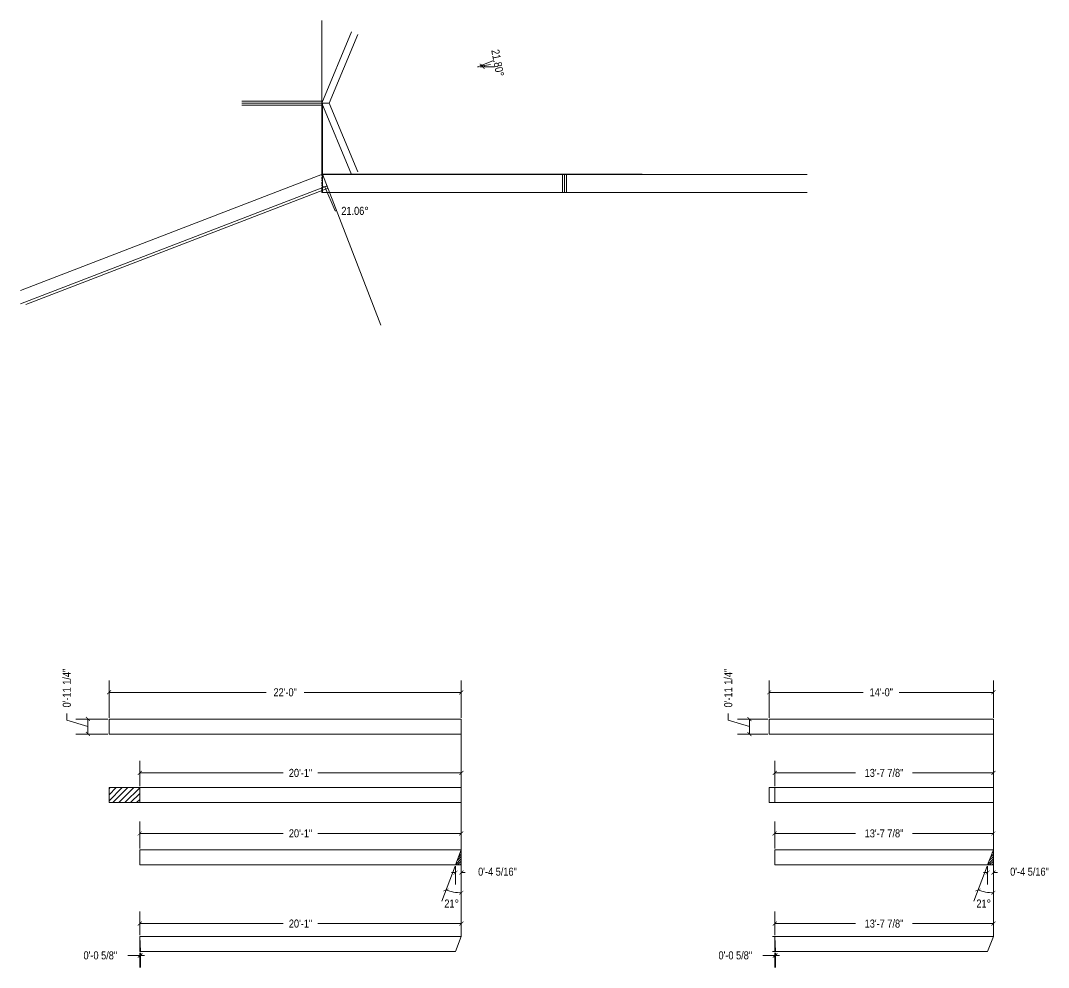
# Model space of a CAD drawing. Header units: inches. Extents: x 20403 to 33128, y 11552 to 20076.
# Drawn here: x 22774 to 23544, y 18332 to 19042 of the extents above; entities that cross this region are included whole.
import ezdxf

# ---------------------------------------------------------------- set-up
doc = ezdxf.new("R2010")
doc.units = ezdxf.units.IN
doc.header["$MEASUREMENT"] = 0
doc.linetypes.add('HIDDEN', pattern=[0.375, 0.25, -0.125])
doc.layers.get('0').update_dxf_attribs({"color": 8, "lineweight": 9})
doc.layers.add('DIMENSIONS', color=7, linetype='Continuous')
doc.layers.add('DIMENSIONS @ 1', color=7, linetype='Continuous')
for name, color, linetype, lineweight in [('GRID LAYOUT', 1, 'Continuous', 9), ('WALL FRAMING', 7, 'Continuous', 30), ('WALL FRAMING @ 1', 7, 'Continuous', 30)]:
    doc.layers.add(name, color=color, linetype=linetype, lineweight=lineweight)
doc.styles.add('ARCHENTLTD', font='technical.ttf', dxfattribs={"height": 6})
doc.dimstyles.new('ARCHENTLTD', dxfattribs={"dimscale": 0.05, "dimtxt": 6, "dimasz": 3, "dimexe": 9, "dimexo": 1, "dimgap": 2.5, "dimtad": 0, "dimdec": 4, "dimzin": 1, "dimdsep": 46, "dimlunit": 4, "dimtxsty": 'ARCHENTLTD', "dimblk": 'ARCHTICK', "dimcen": 6, "dimclrd": 256, "dimclre": 256, "dimclrt": 256, "dimazin": 0, "dimtfac": 1, "dimtdec": 4, "dimtofl": 0, "dimtmove": 1, "dimatfit": 3, "dimldrblk": 'ARCHTICK', "dimfxl": 1, "dimfrac": 2, "dimtolj": 1, "dimtzin": 0, "dimlwd": 9, "dimlwe": 9, "dimarcsym": 0})
pattern_1 = [(45, (-5993.7677, 0), (-0.883883476, 0.883883476), [])]

# ---------------------------------------------------------------- blocks, each defined once
blk = doc.blocks.new('_ArchTick')
at = {"color": 0, "linetype": 'ByBlock', "const_width": 0.15}
blk.add_lwpolyline([(-0.5, -0.5), (0.5, 0.5)], dxfattribs=at)
blk = doc.blocks.new('*D144')
at = {"layer": 'WALL FRAMING', "lineweight": 9}
for p, q in [((23117.77, 19007.56), (23128.12, 19011.7)), ((23117.84, 19006.94), (23129.03, 19006.94)), ((23119.96, 19007.66), (23125.86, 19008.79))]:
    blk.add_line(p, q, dxfattribs=at)
blk.add_arc((23116.22, 19006.94), 3.81, 0, 21.80141, dxfattribs=at)
at = {"layer": 'WALL FRAMING', "lineweight": 9, "xscale": 3, "yscale": 3, "zscale": 3}
for p, rotation in [((23119.76, 19008.36), 111.8014094863752), ((23120.03, 19006.94), 270.0000000000468)]:
    blk.add_blockref('_ArchTick', p, dxfattribs=dict(at, rotation=rotation))
at = {"layer": 'WALL FRAMING', "lineweight": 9, "insert": (23131.32, 19009.85), "char_height": 6, "attachment_point": 5, "rotation": 280.9007, "style": 'ARCHENTLTD'}
blk.add_mtext('\\A1;21.80°', dxfattribs=at)
blk = doc.blocks.new('*D145')
at = {"layer": 'DIMENSIONS', "lineweight": 9}
for p, q in [((23001.87, 18917.2), (23009.45, 18899.02)), ((23009.45, 18899.02), (23009.95, 18899.02))]:
    blk.add_line(p, q, dxfattribs=at)
blk.add_arc((23000.14, 18926.48), 9.44, 270, 291.05889, dxfattribs=at)
at = {"layer": 'DIMENSIONS', "lineweight": 9, "xscale": 0.5, "yscale": 0.5, "zscale": 0.5}
for p, rotation in [((23003.54, 18917.67), 21.05888593503156), ((23000.14, 18917.04), 179.9999999999995)]:
    blk.add_blockref('_ArchTick', p, dxfattribs=dict(at, rotation=rotation))
at = {"layer": 'DIMENSIONS', "lineweight": 9, "insert": (23024.43, 18899.02), "char_height": 6, "attachment_point": 5, "style": 'ARCHENTLTD'}
blk.add_mtext('\\A1;21.06°', dxfattribs=at)
blk = doc.blocks.new('*D146')
at = {"layer": 'DIMENSIONS', "lineweight": 9}
for p, q in [((22863.08, 18467.82), (22863.08, 18486.83)), ((23104.08, 18467.82), (23104.08, 18486.83)), ((22863.08, 18477.83), (22970.5, 18477.83)), ((23104.08, 18477.83), (22996.66, 18477.83))]:
    blk.add_line(p, q, dxfattribs=at)
at = {"layer": 'DIMENSIONS', "lineweight": 9, "xscale": 3, "yscale": 3, "zscale": 3, "rotation": 180}
blk.add_blockref('_ArchTick', (22863.08, 18477.83), dxfattribs=at)
at = {"layer": 'DIMENSIONS', "lineweight": 9, "xscale": 3, "yscale": 3, "zscale": 3}
blk.add_blockref('_ArchTick', (23104.08, 18477.83), dxfattribs=at)
at = {"layer": 'DIMENSIONS', "lineweight": 9, "insert": (22983.58, 18477.83), "char_height": 6, "attachment_point": 5, "style": 'ARCHENTLTD'}
blk.add_mtext('\\A1;20\'-1"', dxfattribs=at)
blk = doc.blocks.new('*D147')
at = {"layer": 'DIMENSIONS', "lineweight": 9}
for p, q in [((23099.77, 18403.17), (23096.77, 18403.17)), ((23099.77, 18407.92), (23099.77, 18394.17)), ((23104.08, 18407.92), (23104.08, 18394.17)), ((23104.08, 18403.17), (23107.08, 18403.17))]:
    blk.add_line(p, q, dxfattribs=at)
at = {"layer": 'DIMENSIONS', "lineweight": 9, "xscale": 3, "yscale": 3, "zscale": 3}
blk.add_blockref('_ArchTick', (23099.77, 18403.17), dxfattribs=at)
at = {"layer": 'DIMENSIONS', "lineweight": 9, "xscale": 3, "yscale": 3, "zscale": 3, "rotation": 180}
blk.add_blockref('_ArchTick', (23104.08, 18403.17), dxfattribs=at)
at = {"layer": 'DIMENSIONS', "lineweight": 9, "insert": (23131.16, 18403.81), "char_height": 6, "attachment_point": 5, "style": 'ARCHENTLTD'}
blk.add_mtext('\\A1;0\'-4 5/16"', dxfattribs=at)
blk = doc.blocks.new('*D148')
at = {"layer": 'DIMENSIONS', "lineweight": 9}
for p, q in [((23099.41, 18407.99), (23089.36, 18381.77)), ((23104.08, 18407.92), (23104.08, 18379.04))]:
    blk.add_line(p, q, dxfattribs=at)
blk.add_arc((23104.08, 18420.17), 32.13, 249.02651, 270, dxfattribs=at)
at = {"layer": 'DIMENSIONS', "lineweight": 9, "xscale": 3, "yscale": 3, "zscale": 3}
for p, rotation in [((23092.58, 18390.17), 159.0265065786872), ((23104.08, 18388.04), 359.9999999999854)]:
    blk.add_blockref('_ArchTick', p, dxfattribs=dict(at, rotation=rotation))
at = {"layer": 'DIMENSIONS', "lineweight": 9, "insert": (23096.85, 18379.97), "char_height": 6, "attachment_point": 5, "style": 'ARCHENTLTD'}
blk.add_mtext('\\A1;21°', dxfattribs=at)
blk = doc.blocks.new('*D149')
at = {"layer": 'DIMENSIONS', "lineweight": 9}
for p, q in [((22854.25, 18341.09), (22863.08, 18341.09)), ((22863.08, 18341.09), (22860.08, 18341.09)), ((22863.08, 18342.95), (22863.08, 18332.09)), ((22863.08, 18341.09), (22863.7, 18341.09)), ((22863.7, 18342.95), (22863.7, 18332.09)), ((22863.7, 18341.09), (22866.7, 18341.09))]:
    blk.add_line(p, q, dxfattribs=at)
at = {"layer": 'DIMENSIONS', "lineweight": 9, "xscale": 3, "yscale": 3, "zscale": 3}
blk.add_blockref('_ArchTick', (22863.08, 18341.09), dxfattribs=at)
at = {"layer": 'DIMENSIONS', "lineweight": 9, "xscale": 3, "yscale": 3, "zscale": 3, "rotation": 180}
blk.add_blockref('_ArchTick', (22863.7, 18341.09), dxfattribs=at)
at = {"layer": 'DIMENSIONS', "lineweight": 9, "insert": (22833.56, 18341.09), "char_height": 6, "attachment_point": 5, "style": 'ARCHENTLTD'}
blk.add_mtext('\\A1;0\'-0 5/8"', dxfattribs=at)
blk = doc.blocks.new('*D150')
at = {"layer": 'DIMENSIONS', "lineweight": 9}
for p, q in [((22840.08, 18519.26), (22840.08, 18547.24)), ((23104.08, 18519.26), (23104.08, 18547.24)), ((22840.08, 18538.24), (22957.77, 18538.24)), ((23104.08, 18538.24), (22986.39, 18538.24))]:
    blk.add_line(p, q, dxfattribs=at)
at = {"layer": 'DIMENSIONS', "lineweight": 9, "xscale": 3, "yscale": 3, "zscale": 3, "rotation": 180}
blk.add_blockref('_ArchTick', (22840.08, 18538.24), dxfattribs=at)
at = {"layer": 'DIMENSIONS', "lineweight": 9, "xscale": 3, "yscale": 3, "zscale": 3}
blk.add_blockref('_ArchTick', (23104.08, 18538.24), dxfattribs=at)
at = {"layer": 'DIMENSIONS', "lineweight": 9, "insert": (22972.08, 18538.24), "char_height": 6, "attachment_point": 5, "style": 'ARCHENTLTD'}
blk.add_mtext('\\A1;22\'-0"', dxfattribs=at)
blk = doc.blocks.new('*D151')
at = {"layer": 'DIMENSIONS', "lineweight": 9}
for p, q in [((22808.44, 18517.39), (22808.44, 18522.39)), ((22824.27, 18512.64), (22808.44, 18517.39)), ((22839.08, 18518.26), (22815.27, 18518.26)), ((22824.27, 18518.26), (22824.27, 18507.01)), ((22839.08, 18507.01), (22815.27, 18507.01))]:
    blk.add_line(p, q, dxfattribs=at)
at = {"layer": 'DIMENSIONS', "lineweight": 9, "xscale": 3, "yscale": 3, "zscale": 3}
for p, rotation in [((22824.27, 18518.26), 90), ((22824.27, 18507.01), 270)]:
    blk.add_blockref('_ArchTick', p, dxfattribs=dict(at, rotation=rotation))
at = {"layer": 'DIMENSIONS', "lineweight": 9, "insert": (22808.44, 18541.44), "char_height": 6, "attachment_point": 5, "rotation": 90, "style": 'ARCHENTLTD'}
blk.add_mtext('\\A1;0\'-11 1/4"', dxfattribs=at)
blk = doc.blocks.new('*D152')
at = {"layer": 'DIMENSIONS', "lineweight": 9}
for p, q in [((22863.08, 18421.17), (22863.08, 18441.54)), ((23104.08, 18421.17), (23104.08, 18441.54)), ((22863.08, 18432.54), (22970.5, 18432.54)), ((23104.08, 18432.54), (22996.66, 18432.54))]:
    blk.add_line(p, q, dxfattribs=at)
at = {"layer": 'DIMENSIONS', "lineweight": 9, "xscale": 3, "yscale": 3, "zscale": 3, "rotation": 180}
blk.add_blockref('_ArchTick', (22863.08, 18432.54), dxfattribs=at)
at = {"layer": 'DIMENSIONS', "lineweight": 9, "xscale": 3, "yscale": 3, "zscale": 3}
blk.add_blockref('_ArchTick', (23104.08, 18432.54), dxfattribs=at)
at = {"layer": 'DIMENSIONS', "lineweight": 9, "insert": (22983.58, 18432.54), "char_height": 6, "attachment_point": 5, "style": 'ARCHENTLTD'}
blk.add_mtext('\\A1;20\'-1"', dxfattribs=at)
blk = doc.blocks.new('*D153')
at = {"layer": 'DIMENSIONS', "lineweight": 9}
for p, q in [((22863.08, 18356.2), (22863.08, 18373.91)), ((23104.08, 18356.2), (23104.08, 18373.91)), ((22863.08, 18364.91), (22970.5, 18364.91)), ((23104.08, 18364.91), (22996.66, 18364.91))]:
    blk.add_line(p, q, dxfattribs=at)
at = {"layer": 'DIMENSIONS', "lineweight": 9, "xscale": 3, "yscale": 3, "zscale": 3, "rotation": 180}
blk.add_blockref('_ArchTick', (22863.08, 18364.91), dxfattribs=at)
at = {"layer": 'DIMENSIONS', "lineweight": 9, "xscale": 3, "yscale": 3, "zscale": 3}
blk.add_blockref('_ArchTick', (23104.08, 18364.91), dxfattribs=at)
at = {"layer": 'DIMENSIONS', "lineweight": 9, "insert": (22983.58, 18364.91), "char_height": 6, "attachment_point": 5, "style": 'ARCHENTLTD'}
blk.add_mtext('\\A1;20\'-1"', dxfattribs=at)
blk = doc.blocks.new('*D260')
at = {"layer": 'DIMENSIONS', "lineweight": 9}
for p, q in [((23338.89, 18467.82), (23338.89, 18486.83)), ((23502.77, 18467.82), (23502.77, 18486.83)), ((23338.89, 18477.83), (23399.5, 18477.83)), ((23502.77, 18477.83), (23442.16, 18477.83))]:
    blk.add_line(p, q, dxfattribs=at)
at = {"layer": 'DIMENSIONS', "lineweight": 9, "xscale": 3, "yscale": 3, "zscale": 3, "rotation": 180}
blk.add_blockref('_ArchTick', (23338.89, 18477.83), dxfattribs=at)
at = {"layer": 'DIMENSIONS', "lineweight": 9, "xscale": 3, "yscale": 3, "zscale": 3}
blk.add_blockref('_ArchTick', (23502.77, 18477.83), dxfattribs=at)
at = {"layer": 'DIMENSIONS', "lineweight": 9, "insert": (23420.83, 18477.83), "char_height": 6, "attachment_point": 5, "style": 'ARCHENTLTD'}
blk.add_mtext('\\A1;13\'-7 7/8"', dxfattribs=at)
blk = doc.blocks.new('*D261')
at = {"layer": 'DIMENSIONS', "lineweight": 9}
for p, q in [((23498.46, 18403.17), (23495.46, 18403.17)), ((23498.46, 18407.92), (23498.46, 18394.17)), ((23502.77, 18407.92), (23502.77, 18394.17)), ((23502.77, 18403.17), (23505.77, 18403.17))]:
    blk.add_line(p, q, dxfattribs=at)
at = {"layer": 'DIMENSIONS', "lineweight": 9, "xscale": 3, "yscale": 3, "zscale": 3}
blk.add_blockref('_ArchTick', (23498.46, 18403.17), dxfattribs=at)
at = {"layer": 'DIMENSIONS', "lineweight": 9, "xscale": 3, "yscale": 3, "zscale": 3, "rotation": 180}
blk.add_blockref('_ArchTick', (23502.77, 18403.17), dxfattribs=at)
at = {"layer": 'DIMENSIONS', "lineweight": 9, "insert": (23529.85, 18403.81), "char_height": 6, "attachment_point": 5, "style": 'ARCHENTLTD'}
blk.add_mtext('\\A1;0\'-4 5/16"', dxfattribs=at)
blk = doc.blocks.new('*D262')
at = {"layer": 'DIMENSIONS', "lineweight": 9}
for p, q in [((23498.1, 18407.99), (23488.05, 18381.77)), ((23502.77, 18407.92), (23502.77, 18379.04))]:
    blk.add_line(p, q, dxfattribs=at)
blk.add_arc((23502.77, 18420.17), 32.13, 249.02651, 270, dxfattribs=at)
at = {"layer": 'DIMENSIONS', "lineweight": 9, "xscale": 3, "yscale": 3, "zscale": 3}
for p, rotation in [((23491.27, 18390.17), 159.0265065786532), ((23502.77, 18388.04), 359.9999999999854)]:
    blk.add_blockref('_ArchTick', p, dxfattribs=dict(at, rotation=rotation))
at = {"layer": 'DIMENSIONS', "lineweight": 9, "insert": (23495.54, 18379.97), "char_height": 6, "attachment_point": 5, "style": 'ARCHENTLTD'}
blk.add_mtext('\\A1;21°', dxfattribs=at)
blk = doc.blocks.new('*D263')
at = {"layer": 'DIMENSIONS', "lineweight": 9}
for p, q in [((23330.06, 18341.09), (23338.89, 18341.09)), ((23338.89, 18341.09), (23335.89, 18341.09)), ((23338.89, 18342.95), (23338.89, 18332.09)), ((23338.89, 18341.09), (23339.52, 18341.09)), ((23339.52, 18342.95), (23339.52, 18332.09)), ((23339.52, 18341.09), (23342.52, 18341.09))]:
    blk.add_line(p, q, dxfattribs=at)
at = {"layer": 'DIMENSIONS', "lineweight": 9, "xscale": 3, "yscale": 3, "zscale": 3}
blk.add_blockref('_ArchTick', (23338.89, 18341.09), dxfattribs=at)
at = {"layer": 'DIMENSIONS', "lineweight": 9, "xscale": 3, "yscale": 3, "zscale": 3, "rotation": 180}
blk.add_blockref('_ArchTick', (23339.52, 18341.09), dxfattribs=at)
at = {"layer": 'DIMENSIONS', "lineweight": 9, "insert": (23309.38, 18341.09), "char_height": 6, "attachment_point": 5, "style": 'ARCHENTLTD'}
blk.add_mtext('\\A1;0\'-0 5/8"', dxfattribs=at)
blk = doc.blocks.new('*D256')
at = {"layer": 'DIMENSIONS', "lineweight": 9}
for p, q in [((23334.77, 18519.26), (23334.77, 18547.24)), ((23502.77, 18519.26), (23502.77, 18547.24)), ((23334.77, 18538.24), (23405.33, 18538.24)), ((23502.77, 18538.24), (23432.21, 18538.24))]:
    blk.add_line(p, q, dxfattribs=at)
at = {"layer": 'DIMENSIONS', "lineweight": 9, "xscale": 3, "yscale": 3, "zscale": 3, "rotation": 180}
blk.add_blockref('_ArchTick', (23334.77, 18538.24), dxfattribs=at)
at = {"layer": 'DIMENSIONS', "lineweight": 9, "xscale": 3, "yscale": 3, "zscale": 3}
blk.add_blockref('_ArchTick', (23502.77, 18538.24), dxfattribs=at)
at = {"layer": 'DIMENSIONS', "lineweight": 9, "insert": (23418.77, 18538.24), "char_height": 6, "attachment_point": 5, "style": 'ARCHENTLTD'}
blk.add_mtext('\\A1;14\'-0"', dxfattribs=at)
blk = doc.blocks.new('*D257')
at = {"layer": 'DIMENSIONS', "lineweight": 9}
for p, q in [((23304.13, 18517.39), (23304.13, 18522.39)), ((23319.96, 18512.64), (23304.13, 18517.39)), ((23333.77, 18518.26), (23310.96, 18518.26)), ((23319.96, 18518.26), (23319.96, 18507.01)), ((23333.77, 18507.01), (23310.96, 18507.01))]:
    blk.add_line(p, q, dxfattribs=at)
at = {"layer": 'DIMENSIONS', "lineweight": 9, "xscale": 3, "yscale": 3, "zscale": 3}
for p, rotation in [((23319.96, 18518.26), 90), ((23319.96, 18507.01), 270)]:
    blk.add_blockref('_ArchTick', p, dxfattribs=dict(at, rotation=rotation))
at = {"layer": 'DIMENSIONS', "lineweight": 9, "insert": (23304.13, 18541.44), "char_height": 6, "attachment_point": 5, "rotation": 90, "style": 'ARCHENTLTD'}
blk.add_mtext('\\A1;0\'-11 1/4"', dxfattribs=at)
blk = doc.blocks.new('*D258')
at = {"layer": 'DIMENSIONS', "lineweight": 9}
for p, q in [((23338.89, 18421.17), (23338.89, 18441.54)), ((23502.77, 18421.17), (23502.77, 18441.54)), ((23338.89, 18432.54), (23399.5, 18432.54)), ((23502.77, 18432.54), (23442.16, 18432.54))]:
    blk.add_line(p, q, dxfattribs=at)
at = {"layer": 'DIMENSIONS', "lineweight": 9, "xscale": 3, "yscale": 3, "zscale": 3, "rotation": 180}
blk.add_blockref('_ArchTick', (23338.89, 18432.54), dxfattribs=at)
at = {"layer": 'DIMENSIONS', "lineweight": 9, "xscale": 3, "yscale": 3, "zscale": 3}
blk.add_blockref('_ArchTick', (23502.77, 18432.54), dxfattribs=at)
at = {"layer": 'DIMENSIONS', "lineweight": 9, "insert": (23420.83, 18432.54), "char_height": 6, "attachment_point": 5, "style": 'ARCHENTLTD'}
blk.add_mtext('\\A1;13\'-7 7/8"', dxfattribs=at)
blk = doc.blocks.new('*D259')
at = {"layer": 'DIMENSIONS', "lineweight": 9}
for p, q in [((23338.89, 18356.2), (23338.89, 18373.91)), ((23502.77, 18356.2), (23502.77, 18373.91)), ((23338.89, 18364.91), (23399.5, 18364.91)), ((23502.77, 18364.91), (23442.16, 18364.91))]:
    blk.add_line(p, q, dxfattribs=at)
at = {"layer": 'DIMENSIONS', "lineweight": 9, "xscale": 3, "yscale": 3, "zscale": 3, "rotation": 180}
blk.add_blockref('_ArchTick', (23338.89, 18364.91), dxfattribs=at)
at = {"layer": 'DIMENSIONS', "lineweight": 9, "xscale": 3, "yscale": 3, "zscale": 3}
blk.add_blockref('_ArchTick', (23502.77, 18364.91), dxfattribs=at)
at = {"layer": 'DIMENSIONS', "lineweight": 9, "insert": (23420.83, 18364.91), "char_height": 6, "attachment_point": 5, "style": 'ARCHENTLTD'}
blk.add_mtext('\\A1;13\'-7 7/8"', dxfattribs=at)

msp = doc.modelspace()

# ---------------------------------------------------------------- hatches: boundary and pattern name
at = {"layer": 'DIMENSIONS', "lineweight": 9}
h = msp.add_hatch(dxfattribs=at)
h.set_pattern_fill('ANSI31', color=256, scale=25, style=0)
h.set_pattern_definition([(45, (-5993.7677, 0), (-2.2097087, 2.2097087), [])])
h.paths.add_polyline_path([(22840.07841, 18466.82343), (22840.07841, 18455.57343), (22863.07841, 18455.57343), (22863.07841, 18466.82343)])
h = msp.add_hatch(dxfattribs=at)
h.set_pattern_fill('ANSI31', color=256, scale=10, style=0)
h.set_pattern_definition(pattern_1)
h.paths.add_polyline_path([(23104.07841, 18420.17252), (23099.76591, 18408.92252), (23104.07841, 18408.92252)])
h = msp.add_hatch(dxfattribs=at)
h.set_pattern_fill('ANSI31', color=256, scale=10, style=0)
h.set_pattern_definition([(45, (-5595.0773, 0), (-0.883883476, 0.883883476), [])])
h.paths.add_polyline_path([(23502.7688, 18420.17252), (23498.4563, 18408.92252), (23502.7688, 18408.92252)])
h = msp.add_hatch(dxfattribs=at)
h.set_pattern_fill('ANSI31', color=256, scale=10, style=0)
h.set_pattern_definition(pattern_1)
h.paths.add_polyline_path([(22863.07841, 18355.19596), (22863.07841, 18343.94596), (22863.70341, 18343.94596)])
h = msp.add_hatch(dxfattribs=at)
h.set_pattern_fill('ANSI31', color=256, scale=10, style=0)
h.set_pattern_definition([(45, (-5517.9523, 0), (-0.883883476, 0.883883476), [])])
h.paths.add_polyline_path([(23338.8938, 18355.19596), (23338.8938, 18343.94596), (23339.5188, 18343.94596)])

# ---------------------------------------------------------------- linework, layer by layer
at = {"layer": 'DIMENSIONS', "color": 2, "lineweight": 9}
for p, q in [((23000.14382, 18978.22834), (23000.14382, 18979.72834)), ((23104.07841, 18507.01328), (23104.07841, 18355.19596)), ((23502.7688, 18507.01328), (23502.7688, 18355.19596))]:
    msp.add_line(p, q, dxfattribs=at)
at = {"layer": 'DIMENSIONS', "lineweight": 9}
for p, q in [((22840.07841, 18507.01328), (22840.07841, 18518.26328)), ((23104.07841, 18518.26328), (23104.07841, 18507.01328)), ((23334.7688, 18507.01328), (23334.7688, 18518.26328)), ((23502.7688, 18518.26328), (23502.7688, 18507.01328)), ((23104.07841, 18507.01328), (22840.07841, 18507.01328)), ((23502.7688, 18507.01328), (23334.7688, 18507.01328)), ((22840.07841, 18455.57343), (22840.07841, 18466.82343)), ((22863.07841, 18466.82343), (22863.07841, 18455.57343)), ((23104.07841, 18466.82343), (23104.07841, 18455.57343)), ((23334.7688, 18455.57343), (23334.7688, 18466.82343)), ((23338.8938, 18466.82343), (23338.8938, 18455.57343)), ((23502.7688, 18466.82343), (23502.7688, 18455.57343)), ((22863.07841, 18455.57343), (22840.07841, 18455.57343)), ((23104.07841, 18455.57343), (22863.07841, 18455.57343)), ((23502.7688, 18455.57343), (23334.7688, 18455.57343)), ((23357.7688, 18455.57343), (23334.7688, 18455.57343)), ((22863.07841, 18420.17252), (22863.07841, 18408.92252)), ((23099.76591, 18408.92252), (23104.07841, 18420.17252)), ((23104.07841, 18420.17252), (23104.07841, 18408.92252)), ((23338.8938, 18420.17252), (23338.8938, 18408.92252)), ((23498.4563, 18408.92252), (23502.7688, 18420.17252)), ((23502.7688, 18420.17252), (23502.7688, 18408.92252)), ((23099.76591, 18408.92252), (22863.07841, 18408.92252)), ((23104.07841, 18408.92252), (23099.76591, 18408.92252)), ((23498.4563, 18408.92252), (23338.8938, 18408.92252)), ((23502.7688, 18408.92252), (23498.4563, 18408.92252)), ((22863.07841, 18355.19596), (22863.07841, 18343.94596)), ((22863.70341, 18343.94596), (22863.07841, 18355.19596)), ((23099.76591, 18343.94596), (23104.07841, 18355.19596)), ((23338.8938, 18355.19596), (23338.8938, 18343.94596)), ((23339.5188, 18343.94596), (23338.8938, 18355.19596)), ((23498.4563, 18343.94596), (23502.7688, 18355.19596)), ((22863.70436, 18343.94596), (22863.07841, 18343.94596)), ((23099.76591, 18343.94596), (22863.70436, 18343.94596)), ((23498.4563, 18343.94596), (23337.2063, 18343.94596)), ((23337.83224, 18343.94596), (23337.2063, 18343.94596))]:
    msp.add_line(p, q, dxfattribs=at)
at = {"layer": 'GRID LAYOUT', "color": 2, "lineweight": 9}
msp.add_line((23000.14382, 18926.47658), (23043.72405, 18813.29401), dxfattribs=at)
at = {"layer": 'WALL FRAMING', "color": 1, "lineweight": 9}
msp.add_line((22999.52249, 18926.23735), (22999.52249, 19041.68284), dxfattribs=at)
at = {"layer": 'WALL FRAMING', "lineweight": 9}
for p, q in [((22999.52249, 18979.72834), (23021.67919, 19033.21934)), ((23005.06975, 18979.72834), (23026.41407, 19031.25809)), ((23116.84264, 19007.18862), (23116.21764, 19006.93862)), ((23116.21764, 19006.93862), (23116.84264, 19006.93862)), ((23116.84264, 19006.93862), (23116.84264, 19007.18862)), ((23000.14382, 18981.22834), (22939.52249, 18981.22834)), ((23005.06975, 18979.72834), (22939.52249, 18979.72834)), ((22999.52249, 18979.72834), (23021.67919, 18926.23735)), ((23005.06975, 18979.72834), (23026.41407, 18928.1986)), ((23000.14382, 18978.22834), (22939.52249, 18978.22834)), ((23000.14382, 18978.22834), (23000.14382, 18912.73735)), ((22773.77867, 18839.31611), (23000.14382, 18926.47658)), ((22999.52249, 18926.23735), (23363.32402, 18926.23735)), ((23000.14382, 18926.47658), (23239.53952, 18926.47658)), ((23179.92326, 18912.73735), (23179.92326, 18926.47658)), ((23181.42326, 18926.23735), (23182.92326, 18926.47658)), ((23181.42326, 18912.73735), (23181.42326, 18926.23735)), ((23182.92326, 18912.73735), (23182.92326, 18926.47658)), ((22773.77867, 18829.31611), (23003.4971, 18917.76774)), ((22777.8211, 18828.81748), (23004.18625, 18915.97795)), ((22999.52249, 18916.23735), (22999.52249, 18912.73735)), ((22999.52249, 18912.73735), (23363.32402, 18912.73735)), ((22840.07841, 18518.26328), (23104.07841, 18518.26328)), ((23334.7688, 18518.26328), (23502.7688, 18518.26328)), ((22840.07841, 18466.82343), (22863.07841, 18466.82343)), ((22863.07841, 18466.82343), (23104.07841, 18466.82343)), ((23334.7688, 18466.82343), (23357.7688, 18466.82343)), ((23334.7688, 18466.82343), (23502.7688, 18466.82343)), ((22863.07841, 18420.17252), (23104.07841, 18420.17252)), ((23338.8938, 18420.17252), (23502.7688, 18420.17252)), ((22863.07841, 18355.19596), (23104.07841, 18355.19596)), ((23337.2063, 18355.19596), (23502.7688, 18355.19596))]:
    msp.add_line(p, q, dxfattribs=at)
at = {"layer": 'WALL FRAMING', "linetype": 'HIDDEN', "lineweight": 9, "ltscale": 5}
msp.add_line((22999.52249, 18926.23735), (22999.52249, 18916.23735), dxfattribs=at)

# ---------------------------------------------------------------- dimensions: what is measured, and where the dimension line sits
at = {"layer": 'DIMENSIONS @ 1', "color": 2, "lineweight": 9}
dim = msp.add_angular_dim_2l(base=(23001.29742, 18917.10774), line1=((23000.14382, 18978.22834), (23000.14382, 18912.73735)), line2=((23000.14382, 18926.47658), (23043.72405, 18813.29401)), dimstyle='ARCHENTLTD', override={"dimscale": 1, "dimasz": 0.5, "dimtix": 0, "dimtofl": 0, "dimtmove": 1, "dimatfit": 3}, dxfattribs=at)
dim.commit()
dim.dimension.update_dxf_attribs({"geometry": '*D145', "text_midpoint": (23024.42596, 18899.0227), "dimtype": 130})
at = {"layer": 'DIMENSIONS @ 1', "lineweight": 9}
for base, p1, p2, picture, middle in [((22824.26531, 18507.01328), (22840.07841, 18518.26328), (22840.07841, 18507.01328), '*D151', (22808.44213, 18524.88523)), ((23319.95569, 18507.01328), (23334.7688, 18518.26328), (23334.7688, 18507.01328), '*D257', (23304.13252, 18524.88523))]:
    dim = msp.add_linear_dim(base=base, p1=p1, p2=p2, angle=90, dimstyle='ARCHENTLTD', override={"dimscale": 1, "dimtix": 0, "dimtofl": 0, "dimtmove": 1, "dimatfit": 3}, dxfattribs=at)
    dim.commit()
    dim.dimension.update_dxf_attribs({"geometry": picture, "text_midpoint": middle})
for base, p1, p2, picture, middle in [((23104.07841, 18538.23612), (22840.07841, 18518.26328), (23104.07841, 18518.26328), '*D150', (22972.07841, 18538.23612)), ((23502.7688, 18538.23612), (23334.7688, 18518.26328), (23502.7688, 18518.26328), '*D256', (23418.7688, 18538.23612)), ((23104.07841, 18477.8342), (22863.07841, 18466.82343), (23104.07841, 18466.82343), '*D146', (22983.57841, 18477.8342)), ((23502.7688, 18477.8342), (23338.8938, 18466.82343), (23502.7688, 18466.82343), '*D260', (23420.8313, 18477.8342)), ((22863.07841, 18432.53941), (23104.07841, 18420.17252), (22863.07841, 18420.17252), '*D152', (22983.57841, 18432.53941)), ((23338.8938, 18432.53941), (23502.7688, 18420.17252), (23338.8938, 18420.17252), '*D258', (23420.8313, 18432.53941)), ((22863.07841, 18364.9055), (23104.07841, 18355.19596), (22863.07841, 18355.19596), '*D153', (22983.57841, 18364.9055)), ((23338.8938, 18364.9055), (23502.7688, 18355.19596), (23338.8938, 18355.19596), '*D259', (23420.8313, 18364.9055))]:
    dim = msp.add_linear_dim(base=base, p1=p1, p2=p2, dimstyle='ARCHENTLTD', override={"dimscale": 1, "dimtix": 0, "dimtofl": 0, "dimtmove": 1, "dimatfit": 3}, dxfattribs=at)
    dim.commit()
    dim.dimension.update_dxf_attribs({"geometry": picture, "text_midpoint": middle})
for base, line1, line2, picture, middle in [((23096.3146, 18388.9926), ((23104.07841, 18420.17252), (23104.07841, 18408.92252)), ((23099.76591, 18408.92252), (23104.07841, 18420.17252)), '*D148', (23096.84894, 18379.97058)), ((23495.00498, 18388.9926), ((23502.7688, 18420.17252), (23502.7688, 18408.92252)), ((23498.4563, 18408.92252), (23502.7688, 18420.17252)), '*D262', (23495.53932, 18379.97058))]:
    dim = msp.add_angular_dim_2l(base=base, line1=line1, line2=line2, dimstyle='ARCHENTLTD', override={"dimscale": 1, "dimadec": 0, "dimtix": 0, "dimtofl": 0, "dimtmove": 1, "dimatfit": 3}, dxfattribs=at)
    dim.commit()
    dim.dimension.update_dxf_attribs({"geometry": picture, "text_midpoint": middle, "dimtype": 130})
for base, p1, p2, picture, middle in [((23104.07841, 18403.1717), (23099.76591, 18408.92252), (23104.07841, 18408.92252), '*D147', (23131.1576, 18403.80625)), ((23502.7688, 18403.1717), (23498.4563, 18408.92252), (23502.7688, 18408.92252), '*D261', (23529.84799, 18403.80625)), ((22863.70341, 18341.08606), (22863.07841, 18343.94596), (22863.70341, 18343.94596), '*D149', (22833.56294, 18342.31473)), ((23339.5188, 18341.08606), (23338.8938, 18343.94596), (23339.5188, 18343.94596), '*D263', (23309.37832, 18342.31473))]:
    dim = msp.add_linear_dim(base=base, p1=p1, p2=p2, dimstyle='ARCHENTLTD', override={"dimscale": 1, "dimtix": 0, "dimtofl": 0, "dimtmove": 1, "dimatfit": 3}, dxfattribs=at)
    dim.commit()
    dim.dimension.update_dxf_attribs({"geometry": picture, "text_midpoint": middle, "dimtype": 128})
at = {"layer": 'WALL FRAMING @ 1', "lineweight": 9}
dim = msp.add_angular_dim_2l(base=(23120.00167, 19007.42116), line1=((23116.21764, 19006.93862), (23116.84264, 19006.93862)), line2=((23116.84264, 19007.18862), (23116.21764, 19006.93862)), dimstyle='ARCHENTLTD', override={"dimscale": 1, "dimtix": 0, "dimtofl": 0, "dimtmove": 1, "dimatfit": 3}, dxfattribs=at)
dim.commit()
dim.dimension.update_dxf_attribs({"geometry": '*D144', "text_midpoint": (23131.31938, 19009.84695)})

doc.saveas('drawing.dxf')
